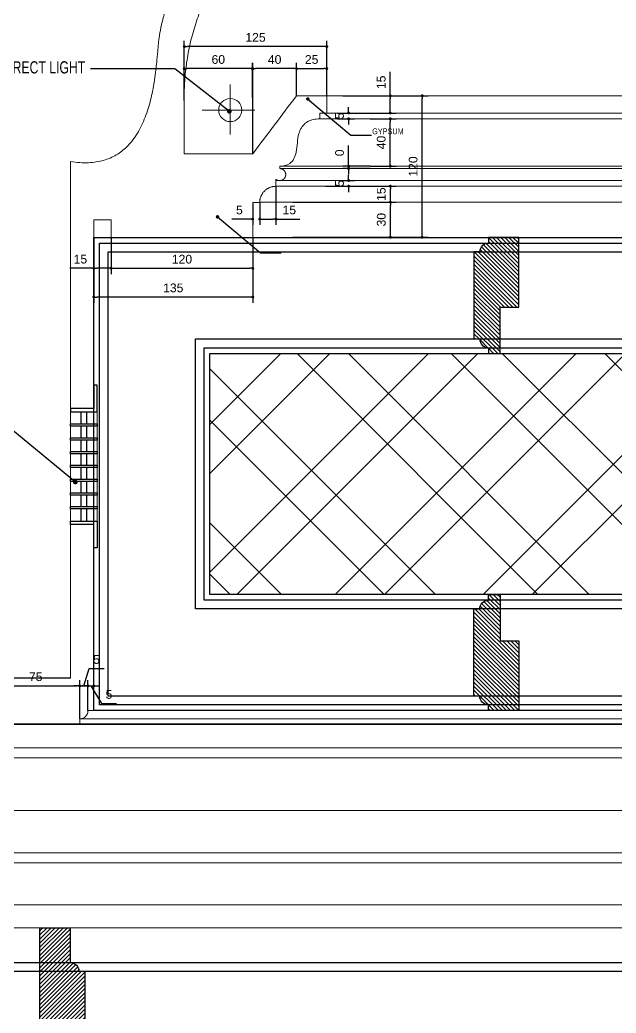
# Model space of a CAD drawing. Header units: inches. Extents: x -12478 to 399182, y -23212 to 525552.
# Drawn here: x 3929 to 4442, y 21914 to 22769 of the extents above; entities that cross this region are included whole.
import ezdxf

# ---------------------------------------------------------------- set-up
doc = ezdxf.new("R2010")
doc.units = ezdxf.units.IN
doc.header["$LTSCALE"] = 1000
doc.header["$MEASUREMENT"] = 0
doc.linetypes.add('DASHED', pattern=[0.75, 0.5, -0.25])
doc.linetypes.add('HIDDEN', pattern=[0.375, 0.25, -0.125])
for name, color, linetype in [('8', 8, 'Continuous'), ('A-DIM', 9, 'Continuous'), ('A-Hidden', 8, 'HIDDEN'), ('ARCH. DIM', 1, 'Continuous'), ('FURNITURE', 200, 'Continuous'), ('LIGHT', 8, 'Continuous'), ('METAL', 5, 'Continuous'), ('PROJECTION', 8, 'Continuous')]:
    doc.layers.add(name, color=color, linetype=linetype)
for name, color, linetype, lineweight in [('A-GLAZ', 134, 'Continuous', 18), ('GRC', 41, 'Continuous', 0), ('Lighting', 5, 'Continuous', 0), ('Sanitaire', 253, 'Continuous', 0), ('Wood treillis', 111, 'Continuous', 0)]:
    doc.layers.add(name, color=color, linetype=linetype, lineweight=lineweight)
doc.layers.add('Stone-GRG', color=7, linetype='Continuous', lineweight=0, true_color=0xfff2cc)
doc.styles.add('DIM 50', font='romans.shx', dxfattribs={"width": 0.75, "height": 100})
doc.styles.get("Standard").update_dxf_attribs({"font": 'arial.ttf'})
doc.dimstyles.new('chester 5', dxfattribs={"dimscale": 0.05, "dimtxt": 150, "dimasz": 50, "dimexe": 100, "dimexo": 0, "dimgap": 80, "dimtad": 1, "dimdec": 0, "dimrnd": 5, "dimzin": 0, "dimdsep": 46, "dimtxsty": 'Standard', "dimblk": 'DOT', "dimcen": 100, "dimclrd": 1, "dimclre": 1, "dimclrt": 3, "dimadec": 0, "dimazin": 0, "dimtfac": 1, "dimtdec": 0, "dimtofl": 0, "dimtmove": 0, "dimatfit": 3, "dimfxl": 1, "dimtolj": 1, "dimtzin": 0, "dimlwd": -1, "dimarcsym": 0})
doc.dimstyles.get("Standard").update_dxf_attribs({"dimtxt": 0.18, "dimasz": 0.18, "dimexe": 0.18, "dimexo": 0.0625, "dimgap": 0.09, "dimtad": 0, "dimtih": 1, "dimtoh": 1, "dimdec": 4, "dimzin": 0, "dimdsep": 46, "dimtxsty": 'Standard', "dimcen": 0.09, "dimadec": 0, "dimazin": 0, "dimtfac": 1, "dimtdec": 4, "dimtofl": 0, "dimtmove": 0, "dimatfit": 3, "dimfxl": 1, "dimtolj": 1, "dimtzin": 0, "dimarcsym": 0})

# ---------------------------------------------------------------- blocks, each defined once
blk = doc.blocks.new('DIFFUSER SEC')
at = {"layer": 'FURNITURE', "color": 251, "linetype": 'Continuous', "lineweight": 0}
for p, q in [((55028.5, -20119.84), (55028.5, -20213.84)), ((55051.5, -20119.84), (55051.5, -20213.84))]:
    blk.add_line(p, q, dxfattribs=at)
at = {"layer": 'METAL'}
for points in [[(55048.5, -20096.84), (55048.5, -20116.84), (55028.5, -20116.84), (55028.5, -20119.84), (55051.5, -20119.84), (55051.5, -20096.84), (55048.5, -20096.84)], [(55048.5, -20236.84), (55048.5, -20216.84), (55028.5, -20216.84), (55028.5, -20213.84), (55051.5, -20213.84), (55051.5, -20236.84), (55048.5, -20236.84)]]:
    blk.add_lwpolyline(points, dxfattribs=at)
for points in [[(55028.5, -20130.22), (55051.5, -20130.22), (55051.5, -20132.22), (55028.5, -20132.22)], [(55028.5, -20142.09), (55051.5, -20142.09), (55051.5, -20144.09), (55028.5, -20144.09)], [(55028.5, -20153.97), (55051.5, -20153.97), (55051.5, -20155.97), (55028.5, -20155.97)], [(55028.5, -20165.84), (55051.5, -20165.84), (55051.5, -20167.84), (55028.5, -20167.84)], [(55028.5, -20177.72), (55051.5, -20177.72), (55051.5, -20179.72), (55028.5, -20179.72)], [(55028.5, -20189.59), (55051.5, -20189.59), (55051.5, -20191.59), (55028.5, -20191.59)], [(55028.5, -20201.47), (55051.5, -20201.47), (55051.5, -20203.47), (55028.5, -20203.47)]]:
    blk.add_lwpolyline(points, close=True, dxfattribs=at)
at = {"layer": 'PROJECTION'}
for p, q in [((55037.5, -20130.22), (55037.5, -20119.84)), ((55042.5, -20130.22), (55042.5, -20119.84)), ((55037.5, -20142.09), (55037.5, -20132.22)), ((55042.5, -20142.09), (55042.5, -20132.22)), ((55037.5, -20153.97), (55037.5, -20144.09)), ((55042.5, -20153.97), (55042.5, -20144.09)), ((55037.5, -20165.84), (55037.5, -20155.97)), ((55042.5, -20165.84), (55042.5, -20155.97)), ((55037.5, -20177.72), (55037.5, -20167.84)), ((55042.5, -20177.72), (55042.5, -20167.84)), ((55037.5, -20189.59), (55037.5, -20179.72)), ((55042.5, -20189.59), (55042.5, -20179.72)), ((55037.5, -20201.47), (55037.5, -20191.59)), ((55042.5, -20201.47), (55042.5, -20191.59)), ((55037.5, -20213.84), (55037.5, -20203.47)), ((55042.5, -20213.84), (55042.5, -20203.47))]:
    blk.add_line(p, q, dxfattribs=at)
blk = doc.blocks.new('_Dot')
at = {"color": 0, "linetype": 'ByBlock', "lineweight": -2}
blk.add_line((-0.5, 0), (-1, 0), dxfattribs=at)
at = {"color": 0, "linetype": 'ByBlock', "const_width": 0.5}
blk.add_lwpolyline([(-0.25, 0, 1), (0.25, 0, 1)], format="xyb", close=True, dxfattribs=at)
blk = doc.blocks.new('*D185')
at = {"layer": 'A-DIM', "color": 1, "transparency": 16777216}
for p, q in [((4247.87, 22703.67), (4247.87, 22724.26)), ((4247.87, 22691.26), (4247.87, 22701.17))]:
    blk.add_line(p, q, dxfattribs=at)
at = {"layer": 'A-DIM', "color": 1, "lineweight": -2, "transparency": 16777216}
for p, q in [((4206.86, 22703.67), (4252.87, 22703.67)), ((4206.86, 22688.76), (4252.87, 22688.76))]:
    blk.add_line(p, q, dxfattribs=at)
at = {"layer": 'Defpoints', "color": 0, "transparency": 16777216}
for p in [(4206.86, 22703.67, 0), (4247.87, 22703.67), (4206.86, 22688.76, 0)]:
    blk.add_point(p, dxfattribs=at)
at = {"layer": 'A-DIM', "color": 1, "transparency": 16777216, "xscale": 2.5, "yscale": 2.5, "zscale": 2.5}
for p, rotation in [((4247.87, 22703.67), 90), ((4247.87, 22688.76), 270)]:
    blk.add_blockref('_Dot', p, dxfattribs=dict(at, rotation=rotation))
at = {"layer": 'A-DIM', "color": 3, "transparency": 16777216, "insert": (4240.04, 22715.21), "char_height": 7.5, "attachment_point": 5, "rotation": 90}
blk.add_mtext('\\A1;15', dxfattribs=at)
blk = doc.blocks.new('*D186')
at = {"layer": 'A-DIM', "color": 1, "lineweight": -2, "transparency": 16777216}
for p, q in [((4163.86, 22612.01), (4252.91, 22612.01)), ((4163.86, 22581.73), (4252.91, 22581.73))]:
    blk.add_line(p, q, dxfattribs=at)
at = {"layer": 'A-DIM', "color": 1, "transparency": 16777216}
blk.add_line((4247.91, 22584.23), (4247.91, 22609.51), dxfattribs=at)
at = {"layer": 'Defpoints', "color": 0, "transparency": 16777216}
for p in [(4163.86, 22612.01, 0), (4247.91, 22612.01), (4163.86, 22581.73, 0)]:
    blk.add_point(p, dxfattribs=at)
at = {"layer": 'A-DIM', "color": 1, "transparency": 16777216, "xscale": 2.5, "yscale": 2.5, "zscale": 2.5}
for p, rotation in [((4247.91, 22612.01), 90), ((4247.91, 22581.73), 270)]:
    blk.add_blockref('_Dot', p, dxfattribs=dict(at, rotation=rotation))
at = {"layer": 'A-DIM', "color": 3, "transparency": 16777216, "insert": (4240.08, 22596.87), "char_height": 7.5, "attachment_point": 5, "rotation": 90}
blk.add_mtext('\\A1;30', dxfattribs=at)
blk = doc.blocks.new('*D187')
at = {"layer": 'A-DIM', "color": 1, "lineweight": -2, "transparency": 16777216}
for p, q in [((4191.94, 22625.73), (4252.91, 22625.73)), ((4191.94, 22612.01), (4252.91, 22612.01))]:
    blk.add_line(p, q, dxfattribs=at)
at = {"layer": 'A-DIM', "color": 1, "transparency": 16777216}
blk.add_line((4247.91, 22614.51), (4247.91, 22623.23), dxfattribs=at)
at = {"layer": 'Defpoints', "color": 0, "transparency": 16777216}
for p in [(4191.94, 22625.73, 0), (4247.91, 22625.73), (4191.94, 22612.01)]:
    blk.add_point(p, dxfattribs=at)
at = {"layer": 'A-DIM', "color": 1, "transparency": 16777216, "xscale": 2.5, "yscale": 2.5, "zscale": 2.5}
for p, rotation in [((4247.91, 22625.73), 90), ((4247.91, 22612.01), 270)]:
    blk.add_blockref('_Dot', p, dxfattribs=dict(at, rotation=rotation))
at = {"layer": 'A-DIM', "color": 3, "transparency": 16777216, "insert": (4240.08, 22618.87), "char_height": 7.5, "attachment_point": 5, "rotation": 90}
blk.add_mtext('\\A1;15', dxfattribs=at)
blk = doc.blocks.new('*D188')
at = {"layer": 'A-DIM', "color": 1, "lineweight": -2, "transparency": 16777216}
for p, q in [((4203.46, 22630.61), (4216.92, 22630.61)), ((4203.46, 22625.73), (4216.92, 22625.73))]:
    blk.add_line(p, q, dxfattribs=at)
at = {"layer": 'A-DIM', "color": 1, "transparency": 16777216}
for p, q in [((4211.92, 22633.11), (4211.92, 22635.61)), ((4211.92, 22623.23), (4211.92, 22620.73))]:
    blk.add_line(p, q, dxfattribs=at)
at = {"layer": 'Defpoints', "color": 0, "transparency": 16777216}
for p in [(4203.46, 22630.61, 0), (4211.92, 22630.61), (4203.46, 22625.73)]:
    blk.add_point(p, dxfattribs=at)
at = {"layer": 'A-DIM', "color": 1, "transparency": 16777216, "xscale": 2.5, "yscale": 2.5, "zscale": 2.5}
for p, rotation in [((4211.92, 22630.61), 270), ((4211.92, 22625.73), 90)]:
    blk.add_blockref('_Dot', p, dxfattribs=dict(at, rotation=rotation))
at = {"layer": 'A-DIM', "color": 3, "transparency": 16777216, "insert": (4204.11, 22628.17), "char_height": 7.5, "attachment_point": 5, "rotation": 90}
blk.add_mtext('\\A1;5', dxfattribs=at)
blk = doc.blocks.new('*D189')
at = {"layer": 'A-DIM', "color": 1, "transparency": 16777216}
for p, q in [((4211.92, 22645.5), (4211.92, 22660.93)), ((4211.92, 22638.5), (4211.92, 22636))]:
    blk.add_line(p, q, dxfattribs=at)
at = {"layer": 'A-DIM', "color": 1, "lineweight": -2, "transparency": 16777216}
for p, q in [((4230.55, 22643), (4206.92, 22643)), ((4230.55, 22641), (4206.92, 22641))]:
    blk.add_line(p, q, dxfattribs=at)
at = {"layer": 'Defpoints', "color": 0, "transparency": 16777216}
for p in [(4211.92, 22643), (4230.55, 22643, 0), (4230.55, 22641, 0)]:
    blk.add_point(p, dxfattribs=at)
at = {"layer": 'A-DIM', "color": 1, "transparency": 16777216, "xscale": 2.5, "yscale": 2.5, "zscale": 2.5}
for p, rotation in [((4211.92, 22643), 270), ((4211.92, 22641), 90)]:
    blk.add_blockref('_Dot', p, dxfattribs=dict(at, rotation=rotation))
at = {"layer": 'A-DIM', "color": 3, "transparency": 16777216, "insert": (4204.09, 22654.49), "char_height": 7.5, "attachment_point": 5, "rotation": 90}
blk.add_mtext('\\A1;0', dxfattribs=at)
blk = doc.blocks.new('*D190')
at = {"layer": 'A-DIM', "color": 1, "lineweight": -2, "transparency": 16777216}
for p, q in [((4230.55, 22683.76), (4252.87, 22683.76)), ((4230.55, 22643), (4252.87, 22643))]:
    blk.add_line(p, q, dxfattribs=at)
at = {"layer": 'A-DIM', "color": 1, "transparency": 16777216}
blk.add_line((4247.87, 22645.5), (4247.87, 22681.26), dxfattribs=at)
at = {"layer": 'Defpoints', "color": 0, "transparency": 16777216}
for p in [(4230.55, 22683.76, 0), (4247.87, 22683.76), (4230.55, 22643)]:
    blk.add_point(p, dxfattribs=at)
at = {"layer": 'A-DIM', "color": 1, "transparency": 16777216, "xscale": 2.5, "yscale": 2.5, "zscale": 2.5}
for p, rotation in [((4247.87, 22683.76), 90), ((4247.87, 22643), 270)]:
    blk.add_blockref('_Dot', p, dxfattribs=dict(at, rotation=rotation))
at = {"layer": 'A-DIM', "color": 3, "transparency": 16777216, "insert": (4240.04, 22663.38), "char_height": 7.5, "attachment_point": 5, "rotation": 90}
blk.add_mtext('\\A1;40', dxfattribs=at)
blk = doc.blocks.new('*D191')
at = {"layer": 'A-DIM', "color": 1, "lineweight": -2, "transparency": 16777216}
for p, q in [((4202.41, 22688.76), (4216.92, 22688.76)), ((4202.41, 22683.76), (4216.92, 22683.76))]:
    blk.add_line(p, q, dxfattribs=at)
at = {"layer": 'A-DIM', "color": 1, "transparency": 16777216}
for p, q in [((4211.92, 22691.26), (4211.92, 22693.76)), ((4211.92, 22681.26), (4211.92, 22678.76))]:
    blk.add_line(p, q, dxfattribs=at)
at = {"layer": 'Defpoints', "color": 0, "transparency": 16777216}
for p in [(4202.41, 22688.76, 0), (4211.92, 22688.76), (4202.41, 22683.76)]:
    blk.add_point(p, dxfattribs=at)
at = {"layer": 'A-DIM', "color": 1, "transparency": 16777216, "xscale": 2.5, "yscale": 2.5, "zscale": 2.5}
for p, rotation in [((4211.92, 22688.76), 270), ((4211.92, 22683.76), 90)]:
    blk.add_blockref('_Dot', p, dxfattribs=dict(at, rotation=rotation))
at = {"layer": 'A-DIM', "color": 3, "transparency": 16777216, "insert": (4204.11, 22686.26), "char_height": 7.5, "attachment_point": 5, "rotation": 90}
blk.add_mtext('\\A1;5', dxfattribs=at)
blk = doc.blocks.new('*D192')
at = {"layer": 'A-DIM', "color": 1, "lineweight": -2, "transparency": 16777216}
for p, q in [((4211.92, 22703.67), (4280.37, 22703.67)), ((4211.92, 22581.73), (4280.37, 22581.73))]:
    blk.add_line(p, q, dxfattribs=at)
at = {"layer": 'A-DIM', "color": 1, "transparency": 16777216}
blk.add_line((4275.37, 22584.23), (4275.37, 22701.17), dxfattribs=at)
at = {"layer": 'Defpoints', "color": 0, "transparency": 16777216}
for p in [(4211.92, 22703.67, 0), (4275.37, 22703.67), (4211.92, 22581.73)]:
    blk.add_point(p, dxfattribs=at)
at = {"layer": 'A-DIM', "color": 1, "transparency": 16777216, "xscale": 2.5, "yscale": 2.5, "zscale": 2.5}
for p, rotation in [((4275.37, 22703.67), 90), ((4275.37, 22581.73), 270)]:
    blk.add_blockref('_Dot', p, dxfattribs=dict(at, rotation=rotation))
at = {"layer": 'A-DIM', "color": 3, "transparency": 16777216, "insert": (4267.54, 22642.7), "char_height": 7.5, "attachment_point": 5, "rotation": 90}
blk.add_mtext('\\A1;120', dxfattribs=at)
blk = doc.blocks.new('*D194')
at = {"layer": 'A-DIM', "color": 1, "lineweight": -2, "transparency": 16777216}
for p, q in [((4167.07, 22703.67), (4167.07, 22731.98)), ((4193.12, 22703.67), (4193.12, 22731.98))]:
    blk.add_line(p, q, dxfattribs=at)
at = {"layer": 'A-DIM', "color": 1, "transparency": 16777216}
blk.add_line((4169.57, 22726.98), (4190.62, 22726.98), dxfattribs=at)
at = {"layer": 'Defpoints', "color": 0, "transparency": 16777216}
for p in [(4193.12, 22726.98), (4167.07, 22703.67, 0), (4193.12, 22703.67, 0)]:
    blk.add_point(p, dxfattribs=at)
at = {"layer": 'A-DIM', "color": 1, "transparency": 16777216, "xscale": 2.5, "yscale": 2.5, "zscale": 2.5, "rotation": 180}
blk.add_blockref('_Dot', (4167.07, 22726.98), dxfattribs=at)
at = {"layer": 'A-DIM', "color": 1, "transparency": 16777216, "xscale": 2.5, "yscale": 2.5, "zscale": 2.5}
blk.add_blockref('_Dot', (4193.12, 22726.98), dxfattribs=at)
at = {"layer": 'A-DIM', "color": 3, "transparency": 16777216, "insert": (4180.1, 22734.81), "char_height": 7.5, "attachment_point": 5}
blk.add_mtext('\\A1;25', dxfattribs=at)
blk = doc.blocks.new('*D195')
at = {"layer": 'A-DIM', "color": 1, "lineweight": -2, "transparency": 16777216}
for p, q in [((4129.34, 22653.67), (4129.34, 22731.98)), ((4167.07, 22709.84), (4167.07, 22731.98))]:
    blk.add_line(p, q, dxfattribs=at)
at = {"layer": 'A-DIM', "color": 1, "transparency": 16777216}
blk.add_line((4164.57, 22726.98), (4131.84, 22726.98), dxfattribs=at)
at = {"layer": 'Defpoints', "color": 0, "transparency": 16777216}
for p in [(4129.34, 22726.98), (4167.07, 22709.84), (4129.34, 22653.67, 0)]:
    blk.add_point(p, dxfattribs=at)
at = {"layer": 'A-DIM', "color": 1, "transparency": 16777216, "xscale": 2.5, "yscale": 2.5, "zscale": 2.5, "rotation": 180}
blk.add_blockref('_Dot', (4129.34, 22726.98), dxfattribs=at)
at = {"layer": 'A-DIM', "color": 1, "transparency": 16777216, "xscale": 2.5, "yscale": 2.5, "zscale": 2.5}
blk.add_blockref('_Dot', (4167.07, 22726.98), dxfattribs=at)
at = {"layer": 'A-DIM', "color": 3, "transparency": 16777216, "insert": (4148.21, 22734.81), "char_height": 7.5, "attachment_point": 5}
blk.add_mtext('\\A1;40', dxfattribs=at)
blk = doc.blocks.new('*D196')
at = {"layer": 'A-DIM', "color": 1, "lineweight": -2, "transparency": 16777216}
for p, q in [((4070.34, 22699.65), (4070.34, 22731.98)), ((4128.99, 22702.25), (4128.99, 22731.98))]:
    blk.add_line(p, q, dxfattribs=at)
at = {"layer": 'A-DIM', "color": 1, "transparency": 16777216}
blk.add_line((4126.49, 22726.98), (4072.84, 22726.98), dxfattribs=at)
at = {"layer": 'Defpoints', "color": 0, "transparency": 16777216}
for p in [(4070.34, 22726.98), (4070.34, 22699.65, 0), (4128.99, 22702.25)]:
    blk.add_point(p, dxfattribs=at)
at = {"layer": 'A-DIM', "color": 1, "transparency": 16777216, "xscale": 2.5, "yscale": 2.5, "zscale": 2.5, "rotation": 180}
blk.add_blockref('_Dot', (4070.34, 22726.98), dxfattribs=at)
at = {"layer": 'A-DIM', "color": 1, "transparency": 16777216, "xscale": 2.5, "yscale": 2.5, "zscale": 2.5}
blk.add_blockref('_Dot', (4128.99, 22726.98), dxfattribs=at)
at = {"layer": 'A-DIM', "color": 3, "transparency": 16777216, "insert": (4099.66, 22734.81), "char_height": 7.5, "attachment_point": 5}
blk.add_mtext('\\A1;60', dxfattribs=at)
blk = doc.blocks.new('*D197')
at = {"layer": 'A-DIM', "color": 1, "lineweight": -2, "transparency": 16777216}
for p, q in [((4070.34, 22709.51), (4070.34, 22751.03)), ((4193.12, 22709.51), (4193.12, 22751.03))]:
    blk.add_line(p, q, dxfattribs=at)
at = {"layer": 'A-DIM', "color": 1, "transparency": 16777216}
blk.add_line((4190.62, 22746.03), (4072.84, 22746.03), dxfattribs=at)
at = {"layer": 'Defpoints', "color": 0, "transparency": 16777216}
for p in [(4070.34, 22746.03), (4070.34, 22709.51), (4193.12, 22709.51)]:
    blk.add_point(p, dxfattribs=at)
at = {"layer": 'A-DIM', "color": 1, "transparency": 16777216, "xscale": 2.5, "yscale": 2.5, "zscale": 2.5, "rotation": 180}
blk.add_blockref('_Dot', (4070.34, 22746.03), dxfattribs=at)
at = {"layer": 'A-DIM', "color": 1, "transparency": 16777216, "xscale": 2.5, "yscale": 2.5, "zscale": 2.5}
blk.add_blockref('_Dot', (4193.12, 22746.03), dxfattribs=at)
at = {"layer": 'A-DIM', "color": 3, "transparency": 16777216, "insert": (4131.73, 22753.86), "char_height": 7.5, "attachment_point": 5}
blk.add_mtext('\\A1;125', dxfattribs=at)
blk = doc.blocks.new('*D198')
at = {"layer": 'A-DIM', "color": 1, "lineweight": -2, "transparency": 16777216}
for p, q in [((3992.4, 22581.64), (3992.4, 22550.02)), ((4007.4, 22581.64), (4007.4, 22550.02))]:
    blk.add_line(p, q, dxfattribs=at)
at = {"layer": 'A-DIM', "color": 1, "transparency": 16777216}
for p, q in [((3992.4, 22555.02), (3971.81, 22555.02)), ((4004.9, 22555.02), (3994.9, 22555.02))]:
    blk.add_line(p, q, dxfattribs=at)
at = {"layer": 'Defpoints', "color": 0, "transparency": 16777216}
for p in [(3992.4, 22581.64, 0), (4007.4, 22581.64, 0), (3992.4, 22555.02)]:
    blk.add_point(p, dxfattribs=at)
at = {"layer": 'A-DIM', "color": 1, "transparency": 16777216, "xscale": 2.5, "yscale": 2.5, "zscale": 2.5, "rotation": 180}
blk.add_blockref('_Dot', (3992.4, 22555.02), dxfattribs=at)
at = {"layer": 'A-DIM', "color": 1, "transparency": 16777216, "xscale": 2.5, "yscale": 2.5, "zscale": 2.5}
blk.add_blockref('_Dot', (4007.4, 22555.02), dxfattribs=at)
at = {"layer": 'A-DIM', "color": 3, "transparency": 16777216, "insert": (3980.86, 22562.85), "char_height": 7.5, "attachment_point": 5}
blk.add_mtext('\\A1;15', dxfattribs=at)
blk = doc.blocks.new('*D199')
at = {"layer": 'A-DIM', "color": 1, "lineweight": -2, "transparency": 16777216}
for p, q in [((4129.34, 22581.73), (4129.34, 22550.02)), ((4007.4, 22565.83), (4007.4, 22550.02))]:
    blk.add_line(p, q, dxfattribs=at)
at = {"layer": 'A-DIM', "color": 1, "transparency": 16777216}
blk.add_line((4009.9, 22555.02), (4126.84, 22555.02), dxfattribs=at)
at = {"layer": 'Defpoints', "color": 0, "transparency": 16777216}
for p in [(4129.34, 22581.73, 0), (4007.4, 22565.83), (4129.34, 22555.02)]:
    blk.add_point(p, dxfattribs=at)
at = {"layer": 'A-DIM', "color": 1, "transparency": 16777216, "xscale": 2.5, "yscale": 2.5, "zscale": 2.5, "rotation": 180}
blk.add_blockref('_Dot', (4007.4, 22555.02), dxfattribs=at)
at = {"layer": 'A-DIM', "color": 1, "transparency": 16777216, "xscale": 2.5, "yscale": 2.5, "zscale": 2.5}
blk.add_blockref('_Dot', (4129.34, 22555.02), dxfattribs=at)
at = {"layer": 'A-DIM', "color": 3, "transparency": 16777216, "insert": (4068.37, 22562.85), "char_height": 7.5, "attachment_point": 5}
blk.add_mtext('\\A1;120', dxfattribs=at)
blk = doc.blocks.new('*D200')
at = {"layer": 'A-DIM', "color": 1, "lineweight": -2, "transparency": 16777216}
for p, q in [((3992.4, 22565.87), (3992.4, 22525.28)), ((4129.34, 22565.87), (4129.34, 22525.28))]:
    blk.add_line(p, q, dxfattribs=at)
at = {"layer": 'A-DIM', "color": 1, "transparency": 16777216}
blk.add_line((4126.84, 22530.28), (3994.9, 22530.28), dxfattribs=at)
at = {"layer": 'Defpoints', "color": 0, "transparency": 16777216}
for p in [(3992.4, 22565.87, 0), (4129.34, 22565.87), (3992.4, 22530.28)]:
    blk.add_point(p, dxfattribs=at)
at = {"layer": 'A-DIM', "color": 1, "transparency": 16777216, "xscale": 2.5, "yscale": 2.5, "zscale": 2.5, "rotation": 180}
blk.add_blockref('_Dot', (3992.4, 22530.28), dxfattribs=at)
at = {"layer": 'A-DIM', "color": 1, "transparency": 16777216, "xscale": 2.5, "yscale": 2.5, "zscale": 2.5}
blk.add_blockref('_Dot', (4129.34, 22530.28), dxfattribs=at)
at = {"layer": 'A-DIM', "color": 3, "transparency": 16777216, "insert": (4060.87, 22538.11), "char_height": 7.5, "attachment_point": 5}
blk.add_mtext('\\A1;135', dxfattribs=at)
blk = doc.blocks.new('*D201')
at = {"layer": 'A-DIM', "color": 1, "lineweight": -2, "transparency": 16777216}
for p, q in [((4129.34, 22610.49), (4129.34, 22592.38)), ((4135.34, 22612.01), (4135.34, 22592.38))]:
    blk.add_line(p, q, dxfattribs=at)
at = {"layer": 'A-DIM', "color": 1, "transparency": 16777216}
for p, q in [((4126.84, 22597.38), (4111.36, 22597.38)), ((4137.84, 22597.38), (4140.34, 22597.38))]:
    blk.add_line(p, q, dxfattribs=at)
at = {"layer": 'Defpoints', "color": 0, "transparency": 16777216}
for p in [(4129.34, 22610.49, 0), (4135.34, 22612.01, 0), (4129.34, 22597.38)]:
    blk.add_point(p, dxfattribs=at)
at = {"layer": 'A-DIM', "color": 1, "transparency": 16777216, "xscale": 2.5, "yscale": 2.5, "zscale": 2.5}
blk.add_blockref('_Dot', (4129.34, 22597.38), dxfattribs=at)
at = {"layer": 'A-DIM', "color": 1, "transparency": 16777216, "xscale": 2.5, "yscale": 2.5, "zscale": 2.5, "rotation": 180}
blk.add_blockref('_Dot', (4135.34, 22597.38), dxfattribs=at)
at = {"layer": 'A-DIM', "color": 3, "transparency": 16777216, "insert": (4117.85, 22605.19), "char_height": 7.5, "attachment_point": 5}
blk.add_mtext('\\A1;5', dxfattribs=at)
blk = doc.blocks.new('*D202')
at = {"layer": 'A-DIM', "color": 1, "lineweight": -2, "transparency": 16777216}
for p, q in [((4149.31, 22625.73), (4149.31, 22592.38)), ((4135.34, 22611.64), (4135.34, 22592.38))]:
    blk.add_line(p, q, dxfattribs=at)
at = {"layer": 'A-DIM', "color": 1, "transparency": 16777216}
for p, q in [((4137.84, 22597.38), (4146.81, 22597.38)), ((4149.31, 22597.38), (4169.9, 22597.38))]:
    blk.add_line(p, q, dxfattribs=at)
at = {"layer": 'Defpoints', "color": 0, "transparency": 16777216}
for p in [(4149.31, 22625.73, 0), (4135.34, 22611.64), (4149.31, 22597.38)]:
    blk.add_point(p, dxfattribs=at)
at = {"layer": 'A-DIM', "color": 1, "transparency": 16777216, "xscale": 2.5, "yscale": 2.5, "zscale": 2.5, "rotation": 180}
blk.add_blockref('_Dot', (4135.34, 22597.38), dxfattribs=at)
at = {"layer": 'A-DIM', "color": 1, "transparency": 16777216, "xscale": 2.5, "yscale": 2.5, "zscale": 2.5}
blk.add_blockref('_Dot', (4149.31, 22597.38), dxfattribs=at)
at = {"layer": 'A-DIM', "color": 3, "transparency": 16777216, "insert": (4160.85, 22605.21), "char_height": 7.5, "attachment_point": 5}
blk.add_mtext('\\A1;15', dxfattribs=at)
blk = doc.blocks.new('*D206')
at = {"layer": 'A-DIM', "color": 1, "lineweight": -2, "transparency": 16777216}
for p, q in [((3972.4, 23012.05), (3898.99, 23012.05)), ((3972.4, 22202.05), (3898.99, 22202.05))]:
    blk.add_line(p, q, dxfattribs=at)
at = {"layer": 'A-DIM', "color": 1, "transparency": 16777216}
blk.add_line((3903.99, 22204.55), (3903.99, 23009.55), dxfattribs=at)
at = {"layer": 'Defpoints', "color": 0, "transparency": 16777216}
for p in [(3903.99, 23012.05), (3972.4, 23012.05, 0), (3972.4, 22202.05, 0)]:
    blk.add_point(p, dxfattribs=at)
at = {"layer": 'A-DIM', "color": 1, "transparency": 16777216, "xscale": 2.5, "yscale": 2.5, "zscale": 2.5}
for p, rotation in [((3903.99, 23012.05), 90), ((3903.99, 22202.05), 270)]:
    blk.add_blockref('_Dot', p, dxfattribs=dict(at, rotation=rotation))
at = {"layer": 'A-DIM', "color": 3, "transparency": 16777216, "insert": (3896.16, 22607.05), "char_height": 7.5, "attachment_point": 5, "rotation": 90}
blk.add_mtext('\\A1;810', dxfattribs=at)
blk = doc.blocks.new('win-2100')
at = {"layer": 'A-GLAZ', "color": 8, "linetype": 'ByBlock', "lineweight": 0, "ltscale": 0.5}
blk.add_arc((0, 2000, 0.01), 1150, 360, 180, dxfattribs=at)
at = {"layer": 'ARCH. DIM', "lineweight": 0}
blk.add_arc((0, 2000, 0.01), 1050, 360, 180, dxfattribs=at)
blk = doc.blocks.new('MAK-GF10 structrual elev A')
at = {"layer": 'A-GLAZ'}
blk.add_blockref('win-2100', (5450.65, 19262.05, 0), dxfattribs=at)
blk = doc.blocks.new('light')
at = {"layer": 'Lighting'}
for p, q in [((111358.18, -7170.46), (111358.18, -7213.43)), ((111336.86, -7192.39), (111382.32, -7192.39))]:
    blk.add_line(p, q, dxfattribs=at)
blk.add_circle((111358.18, -7192.39), 9.95, dxfattribs=at)
blk = doc.blocks.new('A$Ce2b00592')
at = {"layer": 'GRC'}
blk.add_lwpolyline([(850.02, 95), (850.02, -350), (220.02, -350), (220.02, -390), (414.69, -390), (414.69, -390), (414.69, -390), (442.62, -390), (442.62, -385, 0.413614), (449.69, -377.93), (454.69, -377.93), (454.69, -372.93), (770.02, -372.93), (770.02, -377.93), (775.02, -377.93, 0.413614), (782.09, -385), (782.09, -390), (857.95, -390), (857.95, -390), (857.95, -385, 0.413614), (865.02, -377.93), (870.02, -377.93), (870.02, 44.59)], format="xyb", dxfattribs=at)
for points, weights, knots in [([(850.02, 95, 0), (926.86, 81.96, 0), (922.6, 183.53, 0), (926.6, 203.14, 0), (932.69, 246.52, 0), (963.93, 287.61, 0), (1001.46, 323.67, 0), (1034.05, 348.63, 0), (1071.75, 374.93, 0), (1158.01, 372.65, 0), (1336.93, 368.99, 0), (1406.17, 408.68, 0), (1474.89, 410.09, 0), (1524.88, 410.09, 0), (1749.25, 410.09, 0), (1676.88, 410.09, 0)], [1, 1, 1, 1, 0.949253021674, 0.949253021674, 1, 0.949253021674, 0.949253021674, 1, 1, 1, 1, 1, 1, 1], [0.672419, 0.672419, 0.672419, 0.672419, 1.619398, 1.619398, 1.619398, 2.404796, 2.404796, 2.404796, 3.190194, 3.190194, 3.190194, 4.002694, 4.002694, 4.002694, 4.856498, 4.856498, 4.856498, 4.856498]), ([(947.95, 101.61, 0), (947.95, 118.28, 0), (947.95, 134.95, 0), (947.95, 151.61, 0), (947.95, 205.37, 0), (968.52, 255.03, 0), (1006.53, 293.03, 0), (1044.54, 331.04, 0), (1094.2, 351.61, 0), (1147.95, 351.61, 0), (1222.22, 351.61, 0), (1296.48, 351.61, 0), (1370.74, 351.61, 0)], [1, 1, 1, 1, 0.949253021674, 0.949253021674, 1, 0.949253021674, 0.949253021674, 1, 1, 1, 1], [1219.098882, 1219.098882, 1219.098882, 1219.098882, 1220.098882, 1220.098882, 1220.098882, 1220.88428, 1220.88428, 1220.88428, 1221.669678, 1221.669678, 1221.669678, 1222.669678, 1222.669678, 1222.669678, 1222.669678])]:
    blk.add_rational_spline(points, weights, degree=3, knots=knots, dxfattribs=at)
for points in [[(1044.69, 151.61, 0), (1032.11, 134.95, 0), (1019.53, 118.28, 0), (1006.95, 101.61, 0)], [(1070.74, 151.61, 0), (1062.06, 151.61, 0), (1053.37, 151.61, 0), (1044.69, 151.61, 0)], [(1070.74, 136.61, 0), (1070.74, 141.61, 0), (1070.74, 146.61, 0), (1070.74, 151.61, 0)], [(1064.74, 131.61, 0), (1064.74, 133.28, 0), (1064.74, 134.95, 0), (1064.74, 136.61, 0)], [(1064.74, 136.61, 0), (1066.74, 136.61, 0), (1068.74, 136.61, 0), (1070.74, 136.61, 0)], [(1006.95, 101.61, 0), (987.29, 101.61, 0), (967.62, 101.61, 0), (947.95, 101.61, 0)], [(1030.19, 88.86, 0), (1030.19, 89.52, 0), (1030.19, 90.19, 0), (1030.19, 90.86, 0)], [(1026.95, 73.59, 0), (1026.95, 75.59, 0), (1026.95, 77.59, 0), (1026.95, 79.59, 0)], [(1006.95, 29.59, 0), (1006.95, 39.59, 0), (1006.95, 49.59, 0), (1006.95, 59.59, 0)], [(1006.95, 59.59, 0), (1008.95, 59.59, 0), (1010.95, 59.59, 0), (1012.95, 59.59, 0)], [(870.02, 44.59, 0), (875.02, 44.59, 0), (880.02, 44.59, 0), (885.02, 44.59, 0)], [(885.02, 44.59, 0), (885.02, 39.59, 0), (885.02, 34.59, 0), (885.02, 29.59, 0)], [(885.02, 29.59, 0), (953.62, 29.59, 0), (980.29, 29.59, 0), (1006.95, 29.59, 0)]]:
    blk.add_open_spline(points, degree=3, dxfattribs=at)
blk.add_open_spline([(1030.19, 90.86, 0), (1033.17, 90.86, 0), (1040.5, 92.22, 0), (1045.92, 104.72, 0), (1044.81, 117.33, 0), (1051.4, 128.74, 0), (1059.33, 131.66, 0), (1063.72, 131.61, 0), (1064.74, 131.61, 0)], degree=3, knots=[12.38377, 12.38377, 12.38377, 12.38377, 191.063387, 414.968475, 742.989527, 949.449289, 1151.746905, 1213.098882, 1213.098882, 1213.098882, 1213.098882], dxfattribs=at)
for points, weights in [([(1035.16, 85.19, 0), (1034.46, 87.45, 0), (1032.55, 88.86, 0), (1030.19, 88.86, 0)], [1, 0.869851736995, 0.869851736995, 1]), ([(1026.95, 79.59, 0), (1028.81, 78.11, 0), (1031.17, 78.03, 0), (1033.12, 79.36, 0)], [1, 0.869851736995, 0.869851736995, 1]), ([(1033.12, 79.36, 0), (1035.08, 80.7, 0), (1035.85, 82.93, 0), (1035.16, 85.19, 0)], [1, 0.869851736995, 0.869851736995, 1]), ([(1012.95, 59.59, 0), (1012.95, 67.79, 0), (1018.75, 73.59, 0), (1026.95, 73.59, 0)], [1, 0.804737854124, 0.804737854124, 1])]:
    blk.add_rational_spline(points, weights, degree=3, dxfattribs=at)
at = {"layer": 'LIGHT', "xscale": -1, "rotation": 359.9999999999999}
blk.add_blockref('light', (112345.74, 7331.64, 0), dxfattribs=at)
blk = doc.blocks.new('*D487')
at = {"layer": 'A-DIM', "color": 1, "lineweight": -2, "transparency": 16777216}
for p, q in [((3904.47, 22167.05), (3904.47, 22200.41)), ((3980.33, 22167.05), (3980.33, 22200.41))]:
    blk.add_line(p, q, dxfattribs=at)
at = {"layer": 'A-DIM', "color": 1, "transparency": 16777216}
blk.add_line((3906.97, 22195.41), (3977.83, 22195.41), dxfattribs=at)
at = {"layer": 'Defpoints', "color": 0, "transparency": 16777216}
for p in [(3980.33, 22195.41), (3904.47, 22167.05, 0), (3980.33, 22167.05, 0)]:
    blk.add_point(p, dxfattribs=at)
at = {"layer": 'A-DIM', "color": 1, "transparency": 16777216, "xscale": 2.5, "yscale": 2.5, "zscale": 2.5, "rotation": 180}
blk.add_blockref('_Dot', (3904.47, 22195.41), dxfattribs=at)
at = {"layer": 'A-DIM', "color": 1, "transparency": 16777216, "xscale": 2.5, "yscale": 2.5, "zscale": 2.5}
blk.add_blockref('_Dot', (3980.33, 22195.41), dxfattribs=at)
at = {"layer": 'A-DIM', "color": 3, "transparency": 16777216, "insert": (3942.4, 22203.23), "char_height": 7.5, "attachment_point": 5}
blk.add_mtext('\\A1;75', dxfattribs=at)
blk = doc.blocks.new('*D488')
at = {"layer": 'A-DIM', "color": 1, "transparency": 16777216}
for p, q in [((3983.87, 22195.41), (3988.31, 22210.23)), ((3988.31, 22210.23), (4001.28, 22210.23)), ((3977.83, 22195.41), (3975.33, 22195.41)), ((3980.33, 22195.41), (3987.4, 22195.41)), ((3989.9, 22195.41), (3992.4, 22195.41))]:
    blk.add_line(p, q, dxfattribs=at)
at = {"layer": 'A-DIM', "color": 1, "lineweight": -2, "transparency": 16777216}
for p, q in [((3980.33, 22167.05), (3980.33, 22200.41)), ((3987.4, 22174.13), (3987.4, 22200.41))]:
    blk.add_line(p, q, dxfattribs=at)
at = {"layer": 'Defpoints', "color": 0, "transparency": 16777216}
for p in [(3987.4, 22195.41), (3987.4, 22174.13), (3980.33, 22167.05, 0)]:
    blk.add_point(p, dxfattribs=at)
at = {"layer": 'A-DIM', "color": 1, "transparency": 16777216, "xscale": 2.5, "yscale": 2.5, "zscale": 2.5}
blk.add_blockref('_Dot', (3980.33, 22195.41), dxfattribs=at)
at = {"layer": 'A-DIM', "color": 1, "transparency": 16777216, "xscale": 2.5, "yscale": 2.5, "zscale": 2.5, "rotation": 180}
blk.add_blockref('_Dot', (3987.4, 22195.41), dxfattribs=at)
at = {"layer": 'A-DIM', "color": 3, "transparency": 16777216, "insert": (3994.8, 22218.04), "char_height": 7.5, "attachment_point": 5}
blk.add_mtext('\\A1;5', dxfattribs=at)
blk = doc.blocks.new('*D489')
at = {"layer": 'A-DIM', "color": 1, "lineweight": -2, "transparency": 16777216}
for p, q in [((3987.4, 22174.13), (3987.4, 22200.41)), ((3992.4, 22174.13), (3992.4, 22200.41))]:
    blk.add_line(p, q, dxfattribs=at)
at = {"layer": 'A-DIM', "color": 1, "transparency": 16777216}
for p, q in [((3984.9, 22195.41), (3982.4, 22195.41)), ((3987.4, 22195.41), (3992.4, 22195.41)), ((3989.9, 22195.41), (3999.01, 22180.15)), ((3994.9, 22195.41), (3997.4, 22195.41)), ((3999.01, 22180.15), (4011.98, 22180.15))]:
    blk.add_line(p, q, dxfattribs=at)
at = {"layer": 'Defpoints', "color": 0, "transparency": 16777216}
for p in [(3992.4, 22195.41), (3987.4, 22174.13), (3992.4, 22174.13, 0)]:
    blk.add_point(p, dxfattribs=at)
at = {"layer": 'A-DIM', "color": 1, "transparency": 16777216, "xscale": 2.5, "yscale": 2.5, "zscale": 2.5}
blk.add_blockref('_Dot', (3987.4, 22195.41), dxfattribs=at)
at = {"layer": 'A-DIM', "color": 1, "transparency": 16777216, "xscale": 2.5, "yscale": 2.5, "zscale": 2.5, "rotation": 180}
blk.add_blockref('_Dot', (3992.4, 22195.41), dxfattribs=at)
at = {"layer": 'A-DIM', "color": 3, "transparency": 16777216, "insert": (4005.49, 22187.97), "char_height": 7.5, "attachment_point": 5}
blk.add_mtext('\\A1;5', dxfattribs=at)

msp = doc.modelspace()

# ---------------------------------------------------------------- hatches: boundary and pattern name
at = {"layer": 'Stone-GRG', "lineweight": 0}
h = msp.add_hatch(dxfattribs=at)
h.set_pattern_fill('ANSI31', color=253, scale=20, angle=-90)
h.set_pattern_definition([(315, (-26932.8667, 113646.8516), (1.76776695, 1.76776695), [])])
edge = h.paths.add_edge_path()
edge.add_line((4358.5, 22521.64), (4358.5, 22581.64))
edge.add_line((4358.5, 22581.64), (4342.4, 22581.64))
edge.add_line((4342.4, 22581.64), (4342.4, 22581.64))
edge.add_line((4342.4, 22581.64), (4332.4, 22581.64))
edge.add_line((4332.4, 22581.64), (4332.4, 22576.64))
edge.add_arc((4332.4, 22569.14), 7.5, 90, 180)
edge.add_line((4324.9, 22569.14), (4319.9, 22569.14))
edge.add_line((4319.9, 22569.14), (4319.9, 22494.14))
edge.add_line((4319.9, 22494.14), (4324.9, 22494.14))
edge.add_arc((4332.4, 22494.14), 7.5, 180, 270)
edge.add_line((4332.4, 22486.64), (4332.4, 22481.64))
edge.add_line((4332.4, 22481.64), (4342.4, 22481.64))
edge.add_line((4342.4, 22481.64), (4342.4, 22521.64))
edge.add_line((4342.4, 22521.64), (4358.5, 22521.64))
h = msp.add_hatch(dxfattribs=at)
h.set_pattern_fill('ANSI31', color=253, scale=20, angle=-90)
h.set_pattern_definition([(315, (-26932.8667, 113612.1016), (1.76776695, 1.76776695), [])])
edge = h.paths.add_edge_path()
edge.add_line((4358.5, 22234.13), (4358.5, 22174.13))
edge.add_line((4358.5, 22174.13), (4342.4, 22174.13))
edge.add_line((4342.4, 22174.13), (4342.4, 22174.13))
edge.add_line((4342.4, 22174.13), (4332.4, 22174.13))
edge.add_line((4332.4, 22174.13), (4332.4, 22179.13))
edge.add_arc((4332.4, 22186.63), 7.5, 180, 270, ccw=False)
edge.add_line((4324.9, 22186.63), (4319.9, 22186.63))
edge.add_line((4319.9, 22186.63), (4319.9, 22261.63))
edge.add_line((4319.9, 22261.63), (4324.9, 22261.63))
edge.add_arc((4332.4, 22261.63), 7.5, 90, 180, ccw=False)
edge.add_line((4332.4, 22269.13), (4332.4, 22274.13))
edge.add_line((4332.4, 22274.13), (4342.4, 22274.13))
edge.add_line((4342.4, 22274.13), (4342.4, 22234.13))
edge.add_line((4342.4, 22234.13), (4358.5, 22234.13))
h = msp.add_hatch(dxfattribs=at)
h.set_pattern_fill('ANSI31', color=253, scale=20)
h.set_pattern_definition([(45, (-87882.7994, -12056.0664), (-1.76776695, 1.76776695), [])])
edge = h.paths.add_edge_path()
edge.add_line((3946, 21902.05), (3946, 21987.05))
edge.add_line((3946, 21987.05), (3972.1, 21987.05))
edge.add_line((3972.1, 21987.05), (3972.1, 21962.05))
edge.add_line((3972.1, 21962.05), (3972.1, 21957.05))
edge.add_arc((3972.1, 21949.55), 7.5, 0, 90, ccw=False)
edge.add_line((3979.6, 21949.55), (3984.6, 21949.55))
edge.add_line((3984.6, 21949.55), (3984.6, 21874.55))
edge.add_line((3984.6, 21874.55), (3979.6, 21874.55))
edge.add_arc((3972.1, 21874.55), 7.5, -90, 0, ccw=False)
edge.add_line((3972.1, 21867.05), (3972.1, 21862.05))
edge.add_line((3972.1, 21862.05), (3962.1, 21862.05))
edge.add_line((3962.1, 21862.05), (3962.1, 21902.05))
edge.add_line((3962.1, 21902.05), (3946, 21902.05))
at = {"layer": 'Wood treillis', "lineweight": -2}
h = msp.add_hatch(dxfattribs=at)
h.set_pattern_fill('ANSI32', color=256, scale=250, angle=90)
h.paths.add_polyline_path([(12012.37, 22481.64), (12012.37, 22274.13), (4092.4, 22274.13), (4092.4, 22481.64)])
h = msp.add_hatch(dxfattribs=at)
h.set_pattern_fill('ANSI32', color=256, scale=240)
h.paths.add_polyline_path([(12012.37, 22481.64), (12012.37, 22274.13), (4092.4, 22274.13), (4092.4, 22481.64)])

# ---------------------------------------------------------------- linework, layer by layer
at = {"layer": 'A-Hidden', "linetype": 'DASHED', "lineweight": 0, "ltscale": 10}
msp.add_line((15334.45, 22162.55, 0), (2054.32, 22162.55, 0), dxfattribs=at)
at = {"layer": 'GRC', "lineweight": 0}
for p, q in [((4192.51, 22703.57, 0), (11911.65, 22703.57, 0)), ((4193.12, 22688.67, 0), (11911.65, 22688.67, 0)), ((4186.1, 22683.67, 0), (11918.67, 22683.67, 0)), ((4152.57, 22640.91, 0), (11952.2, 22640.91, 0)), ((4152.58, 22642.91, 0), (11952.2, 22642.91, 0)), ((4149.34, 22630.51, 0), (11952.15, 22630.51, 0)), ((4149.31, 22625.64, 0), (11955.47, 22625.64, 0)), ((4135.34, 22611.92, 0), (11969.43, 22611.92, 0)), ((4129.34, 22581.64, 0), (11975.44, 22581.64, 0)), ((12112.37, 22174.13, 0), (3992.4, 22174.13, 0)), ((3980.33, 22167.05, 0), (12124.44, 22167.05, 0)), ((3477.08, 22162.05, 0), (12539.77, 22162.05, 0)), ((3497.08, 22142.05, 0), (12607.7, 22142.05, 0)), ((3497.08, 22133.36, 0), (12607.7, 22133.36, 0)), ((3488.45, 22088.08, 0), (12616.33, 22088.08, 0)), ((3416.38, 22051.73, 0), (12688.39, 22051.73, 0)), ((3411.47, 22043.08, 0), (12693.3, 22043.08, 0)), ((3399.46, 22006.85, 0), (12705.31, 22006.85, 0)), ((3377.56, 21987.05, 0), (12727.21, 21987.05, 0))]:
    msp.add_line(p, q, dxfattribs=at)
at = {"layer": 'Wood treillis', "lineweight": -2, "elevation": 0}
for points in [[(12112.37, 22174.13), (3992.4, 22174.13), (3992.4, 22581.64), (12112.37, 22581.64)], [(12107.37, 22179.13), (3997.4, 22179.13), (3997.4, 22576.64), (12107.37, 22576.64)], [(12099.87, 22186.63), (4004.9, 22186.63), (4004.9, 22569.14), (12099.87, 22569.14)], [(12024.87, 22261.63), (4079.9, 22261.63), (4079.9, 22494.14), (12024.87, 22494.14)], [(12017.37, 22269.13), (4087.4, 22269.13), (4087.4, 22486.64), (12017.37, 22486.64)], [(12012.37, 22274.13), (4092.4, 22274.13), (4092.4, 22481.64), (12012.37, 22481.64)]]:
    msp.add_lwpolyline(points, close=True, dxfattribs=at)
at = {"layer": 'Wood treillis', "color": 0, "lineweight": -2, "elevation": 0}
for points in [[(4358.5, 22521.64), (4358.5, 22581.64), (4342.4, 22581.64), (4342.4, 22581.64), (4332.4, 22581.64), (4332.4, 22576.64, 0.414214), (4324.9, 22569.14), (4319.9, 22569.14), (4319.9, 22494.14), (4324.9, 22494.14, 0.414214), (4332.4, 22486.64), (4332.4, 22481.64), (4342.4, 22481.64), (4342.4, 22521.64), (4358.5, 22521.64)], [(4358.5, 22234.13), (4358.5, 22174.13), (4342.4, 22174.13), (4342.4, 22174.13), (4332.4, 22174.13), (4332.4, 22179.13, -0.414214), (4324.9, 22186.63), (4319.9, 22186.63), (4319.9, 22261.63), (4324.9, 22261.63, -0.414214), (4332.4, 22269.13), (4332.4, 22274.13), (4342.4, 22274.13), (4342.4, 22234.13), (4358.5, 22234.13)], [(3946, 21902.05), (3946, 21987.05), (3972.1, 21987.05), (3972.1, 21962.05), (3972.1, 21962.05), (3972.1, 21957.05, -0.414214), (3979.6, 21949.55), (3984.6, 21949.55), (3984.6, 21874.55), (3979.6, 21874.55, -0.414214), (3972.1, 21867.05), (3972.1, 21862.05), (3962.1, 21862.05), (3962.1, 21902.05), (3946, 21902.05)]]:
    msp.add_lwpolyline(points, format="xyb", dxfattribs=at)
at = {"layer": 'Wood treillis', "lineweight": -2, "elevation": 0}
for points in [[(3404.14, 21957.05), (8050.65, 21957.05)], [(3411.64, 21949.55), (8050.65, 21949.55)]]:
    msp.add_lwpolyline(points, dxfattribs=at)

# ---------------------------------------------------------------- block references
msp.add_blockref('DIFFUSER SEC', (-51056.1, 42551.22, 0))
at = {"layer": '8', "color": 2}
msp.add_blockref('MAK-GF10 structrual elev A', (0, 0), dxfattribs=at)
at = {"layer": 'Sanitaire', "color": 1}
msp.add_blockref('A$Ce2b00592', (3122.38, 22552.05, 0), dxfattribs=at)

# ---------------------------------------------------------------- texts
at = {"layer": 'A-DIM', "color": 3, "ltscale": 500, "insert": (1183.96, 22733.34, 0), "char_height": 10.5, "width": 2801.0884, "attachment_point": 1, "style": 'DIM 50'}
msp.add_mtext('\\pxqr;{\\fCityBlueprint|b0|i0|c2|p2;INDIRECT LIGHT}', dxfattribs=at)
at = {"layer": 'A-DIM', "ltscale": 500, "insert": (4232.21, 22675.52, 0), "char_height": 5, "width": 373.4785, "attachment_point": 1, "style": 'DIM 50'}
msp.add_mtext('{\\fCityBlueprint|b0|i0|c2|p2;GYPSUM}', dxfattribs=at)

# ---------------------------------------------------------------- dimensions: what is measured, and where the dimension line sits
at = {"layer": 'A-DIM'}
for base, p1, p2, angle, picture, middle in [((3903.99, 23012.05, 0), (3972.4, 22202.05, 0), (3972.4, 23012.05, 0), 90, '*D206', (3896.16, 22607.05, 0)), ((4070.34, 22746.03, 0), (4193.12, 22709.51, 0), (4070.34, 22709.51, 0), 360, '*D197', (4131.73, 22753.86, 0)), ((4070.34, 22726.98, 0), (4128.99, 22702.25, 0), (4070.34, 22699.65, 0), 360, '*D196', (4099.66, 22734.81, 0)), ((4129.34, 22726.98, 0), (4167.07, 22709.84, 0), (4129.34, 22653.67, 0), 360, '*D195', (4148.21, 22734.81, 0)), ((4193.12, 22726.98, 0), (4167.07, 22703.67, 0), (4193.12, 22703.67, 0), 360, '*D194', (4180.1, 22734.81, 0)), ((4247.87, 22703.67, 0), (4206.86, 22688.76, 0), (4206.86, 22703.67, 0), 90, '*D185', (4240.04, 22715.21, 0)), ((4275.37, 22703.67, 0), (4211.92, 22581.73, 0), (4211.92, 22703.67, 0), 90, '*D192', (4267.54, 22642.7, 0)), ((4247.87, 22683.76, 0), (4230.55, 22643, 0), (4230.55, 22683.76, 0), 90, '*D190', (4240.04, 22663.38, 0)), ((4149.31, 22597.38, 0), (4135.34, 22611.64, 0), (4149.31, 22625.73, 0), 360, '*D202', (4160.85, 22605.21, 0)), ((4129.34, 22597.38, 0), (4135.34, 22612.01, 0), (4129.34, 22610.49, 0), 360, '*D201', (4117.85, 22605.19, 0)), ((4247.91, 22612.01, 0), (4163.86, 22581.73, 0), (4163.86, 22612.01, 0), 90, '*D186', (4240.08, 22596.87, 0)), ((3992.4, 22555.02, 0), (4007.4, 22581.64, 0), (3992.4, 22581.64, 0), 360, '*D198', (3980.86, 22562.85, 0)), ((4129.34, 22555.02, 0), (4007.4, 22565.83, 0), (4129.34, 22581.73, 0), 360, '*D199', (4068.37, 22562.85, 0)), ((3992.4, 22530.28, 0), (4129.34, 22565.87, 0), (3992.4, 22565.87, 0), 360, '*D200', (4060.87, 22538.11, 0))]:
    dim = msp.add_linear_dim(base=base, p1=p1, p2=p2, angle=angle, dimstyle='chester 5', dxfattribs=at)
    dim.commit()
    dim.dimension.update_dxf_attribs({"geometry": picture, "text_midpoint": middle})
for base, p1, p2, picture, middle in [((4211.92, 22688.76, 0), (4202.41, 22683.76, 0), (4202.41, 22688.76, 0), '*D191', (4211.92, 22686.26, 0)), ((4211.92, 22643, 0), (4230.55, 22641, 0), (4230.55, 22643, 0), '*D189', (4211.92, 22654.49, 0)), ((4211.92, 22630.61, 0), (4203.46, 22625.73, 0), (4203.46, 22630.61, 0), '*D188', (4211.92, 22628.17, 0)), ((4247.91, 22625.73, 0), (4191.94, 22612.01, 0), (4191.94, 22625.73, 0), '*D187', (4247.91, 22618.87, 0))]:
    dim = msp.add_linear_dim(base=base, p1=p1, p2=p2, angle=90, dimstyle='chester 5', dxfattribs=at)
    dim.commit()
    dim.dimension.update_dxf_attribs({"geometry": picture, "text_midpoint": middle, "dimtype": 160})
at = {"layer": 'A-DIM', "color": 8}
for base, p1, p2, picture, middle in [((3987.4, 22195.41), (3980.33, 22167.05, 0), (3987.4, 22174.13), '*D488', (3992.31, 22218.04)), ((3980.33, 22195.41), (3904.47, 22167.05, 0), (3980.33, 22167.05, 0), '*D487', (3942.4, 22203.23))]:
    dim = msp.add_linear_dim(base=base, p1=p1, p2=p2, dimstyle='chester 5', override={"dimtmove": 1}, dxfattribs=at)
    dim.commit()
    dim.dimension.update_dxf_attribs({"geometry": picture, "text_midpoint": middle})
dim = msp.add_linear_dim(base=(3992.4, 22195.41), p1=(3987.4, 22174.13), p2=(3992.4, 22174.13, 0), dimstyle='chester 5', override={"dimtmove": 1}, dxfattribs=at)
dim.commit()
dim.dimension.update_dxf_attribs({"geometry": '*D489', "text_midpoint": (4003.01, 22180.15), "dimtype": 160})

# ---------------------------------------------------------------- leaders
at = {"layer": 'A-DIM', "color": 1}
for points in [[(4109.18, 22690.19, 0), (4062.23, 22726.93, 0), (3989.44, 22726.93, 0)], [(3976.51, 22370.87, 0), (3779.33, 22533.6, 0), (3706.54, 22533.6, 0)]]:
    msp.add_leader(points, dimstyle='Standard', override={"dimasz": 4, "dimldrblk": 'Dot', "dimfxl": 0.1, "dimarcsym": 2}, dxfattribs=at)
at = {"layer": 'A-DIM'}
for points in [[(4176.78, 22700.82, 0), (4213.74, 22669.72, 0), (4231.71, 22669.72, 0)], [(4099.01, 22599.32, 0), (4135.98, 22568.22, 0), (4153.95, 22568.22, 0)]]:
    msp.add_leader(points, dimstyle='Standard', override={"dimasz": 3, "dimldrblk": 'Dot', "dimfxl": 0.1, "dimarcsym": 2}, dxfattribs=at)

doc.saveas('drawing.dxf')
